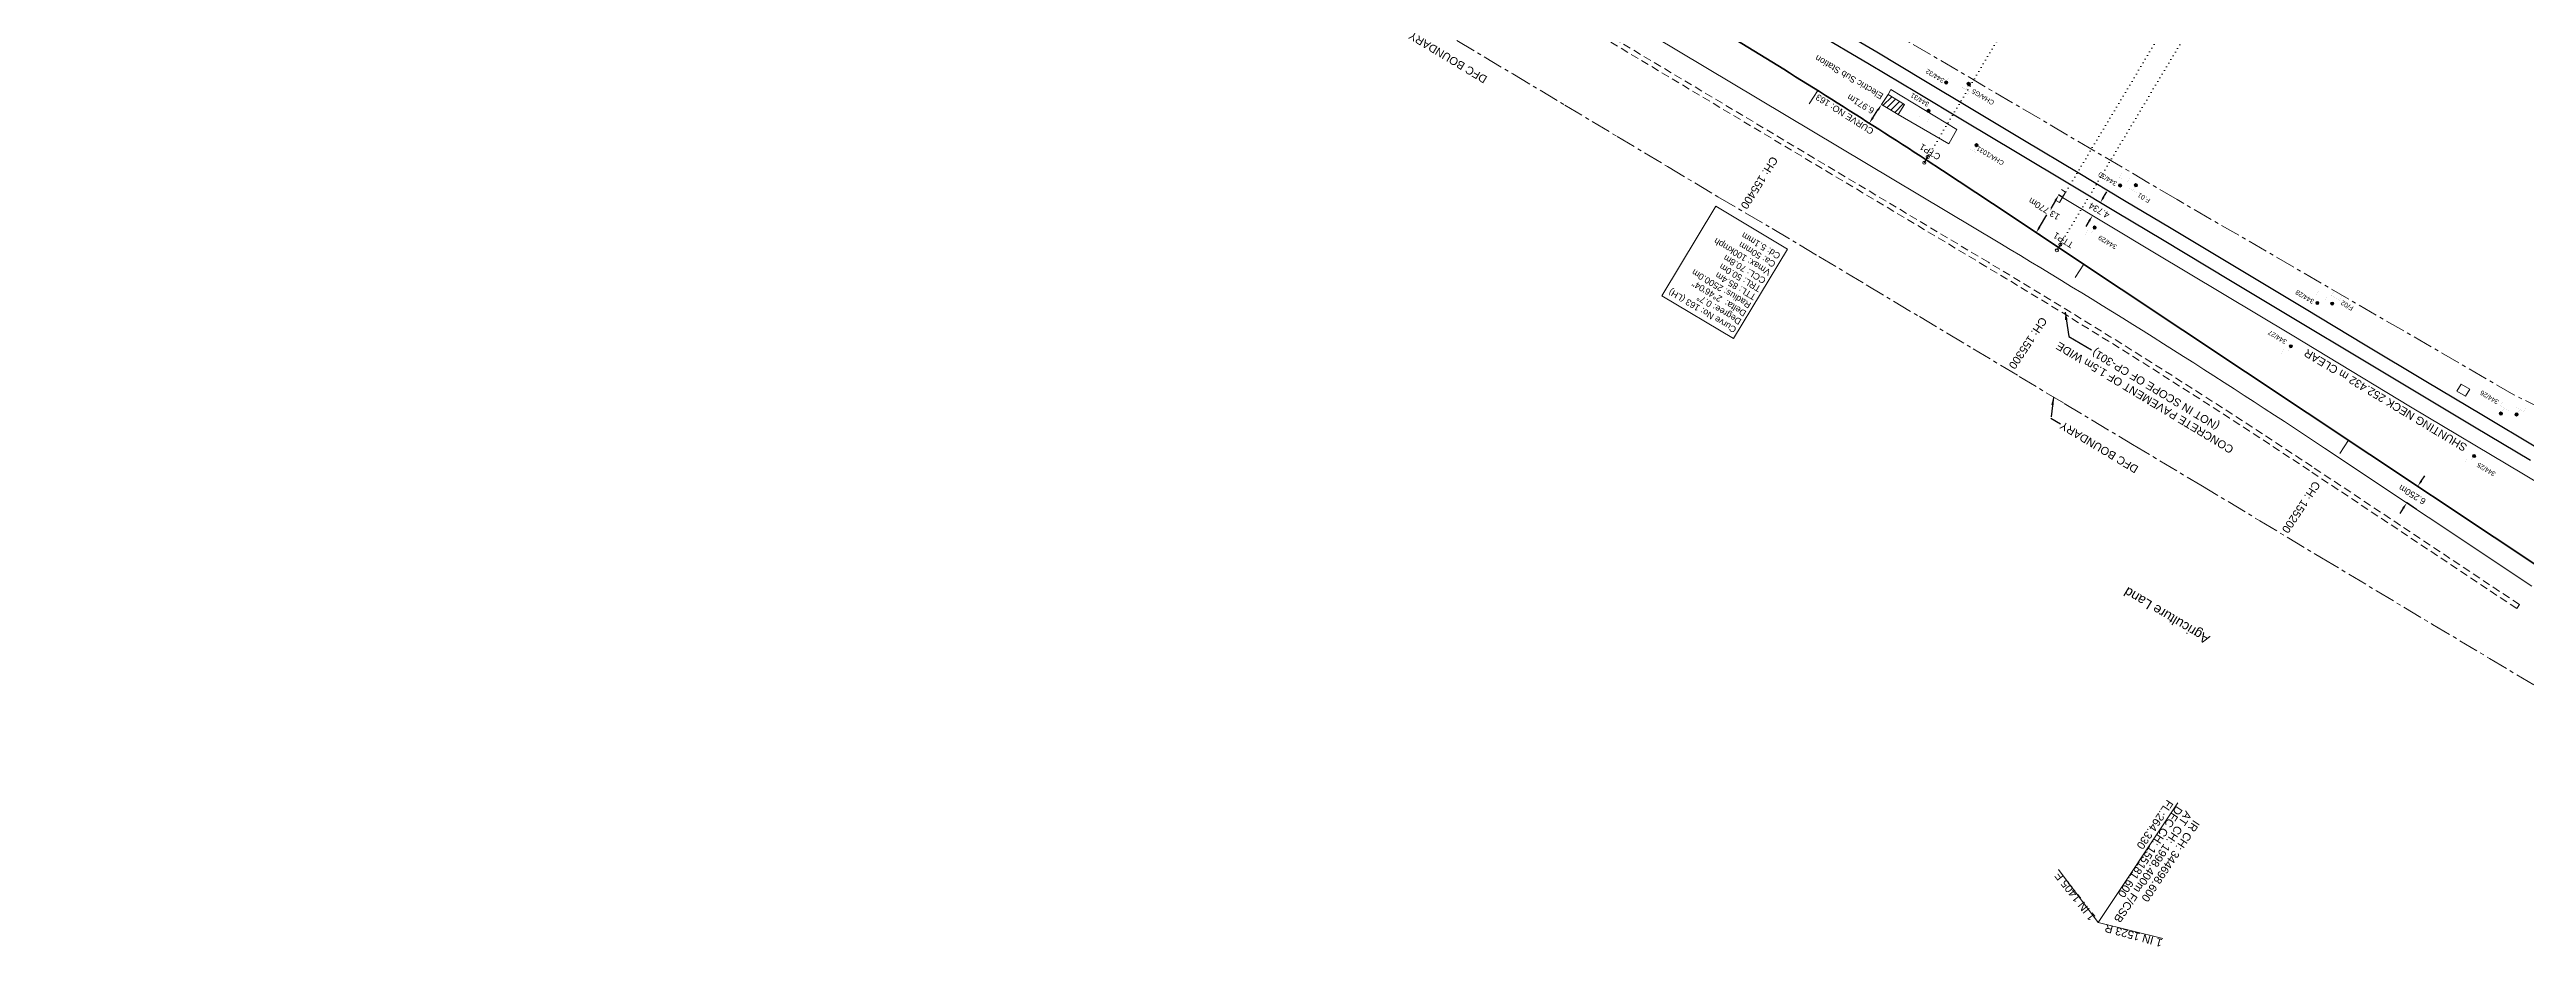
# Model space of a CAD drawing. Header units: metres. Extents: x 597821 to 610090, y 3402206 to 3407451.
# Drawn here: x 606480 to 607260, y 3403766 to 3404048 of the extents above; entities that cross this region are included whole.
import ezdxf
from ezdxf.enums import TextEntityAlignment as Align

# ---------------------------------------------------------------- set-up
doc = ezdxf.new("R2010")
doc.units = ezdxf.units.M
doc.header["$MEASUREMENT"] = 0
for name, pattern in [('CENTER', [2, 1.25, -0.25, 0.25, -0.25]), ('DASHED', [0.75, 0.5, -0.25]), ('DOT', [0.25, 0, -0.25])]:
    doc.linetypes.add(name, pattern=pattern)
doc.layers.get('Defpoints').update_dxf_attribs({"color": 5})
for name, color, linetype, lineweight in [('Cardinal_Leader', 10, 'Continuous', 0), ("CHAWAPAIL STN. SRJ's", 7, 'Continuous', 0), ('DFCC BOUNDARY', 6, 'CENTER', 0), ('Existing IR Track', 143, 'Continuous', 0), ('Govt buliding', 7, 'Continuous', 0), ('Grill', 7, 'Continuous', 0), ("NEW CHAWAPAIL STN. SRJ's", 10, 'Continuous', 0), ('OHE MAST', 7, 'Continuous', 0), ('Pavers', 7, 'Continuous', 0), ('Proposed Chainage', 10, 'Continuous', 0), ('Proposed Curve_Details', 10, 'Continuous', 0), ('PROPOSED DFCC TRACK', 1, 'Continuous', 0), ('PROPOSED GRADES IN PLAN', 10, 'Continuous', 0), ('proposed structure', 1, 'Continuous', 0), ('Side Details', 7, 'Continuous', 0), ('SRJ CH. in Station', 7, 'Continuous', 0), ('Text1', 7, 'Continuous', 0), ('Trolley Stand', 7, 'Continuous', 0)]:
    doc.layers.add(name, color=color, linetype=linetype, lineweight=lineweight)
doc.layers.add('Existing Railway Boundary', color=7, linetype='CENTER')
doc.styles.add('ARIAL', font='arial.ttf')
doc.styles.get("Standard").update_dxf_attribs({"font": 'arial.ttf'})
doc.styles.add('Style-Arial', font='arial.ttf')
doc.linetypes.add('F-LINE', pattern='A,0.6,["X",Standard,S=0.3,R=0,X=0,Y=-0.15],0.1', length=0.7)
doc.dimstyles.new('DIM', dxfattribs={"dimtxt": 2.5, "dimasz": 2.5, "dimexe": 0.18, "dimexo": 0.0625, "dimgap": 0.09, "dimtad": 0, "dimtih": 1, "dimtoh": 1, "dimdec": 3, "dimzin": 0, "dimdsep": 46, "dimtxsty": 'Standard', "dimcen": 0.09, "dimadec": 0, "dimazin": 0, "dimtfac": 1, "dimtdec": 3, "dimtofl": 0, "dimtmove": 0, "dimatfit": 3, "dimfxl": 1, "dimtolj": 1, "dimtzin": 0, "dimarcsym": 0})
doc.dimstyles.new('ISO-25', dxfattribs={"dimtxt": 2.5, "dimasz": 2.5, "dimexe": 1.25, "dimexo": 0.625, "dimtad": 1, "dimtxsty": 'Standard', "dimcen": 2.5, "dimadec": 0, "dimazin": 0, "dimtfac": 1, "dimtmove": 0, "dimatfit": 3, "dimfxl": 1, "dimarcsym": 0})
doc.dimstyles.get("Standard").update_dxf_attribs({"dimtxt": 0.18, "dimasz": 0.18, "dimexe": 0.18, "dimexo": 0.0625, "dimgap": 0.09, "dimtad": 0, "dimtih": 1, "dimtoh": 1, "dimdec": 4, "dimzin": 0, "dimdsep": 46, "dimtxsty": 'Standard', "dimcen": 0.09, "dimadec": 0, "dimazin": 0, "dimtfac": 1, "dimtdec": 4, "dimtofl": 0, "dimtmove": 0, "dimatfit": 3, "dimfxl": 1, "dimtolj": 1, "dimtzin": 0, "dimarcsym": 0})

# ---------------------------------------------------------------- blocks, each defined once
blk = doc.blocks.new('*D10')
at = {"layer": 'Defpoints', "color": 0, "transparency": 16777216}
for p in [(607056.81, 3404030.82, 267.17), (607056.81, 3404030.82), (607052.98, 3404025, 267.23)]:
    blk.add_point(p, dxfattribs=at)
at = {"layer": 'PROPOSED DFCC TRACK', "color": 0, "lineweight": -2, "transparency": 16777216}
blk.add_line((607054.08, 3404026.67), (607055.71, 3404029.15), dxfattribs=at)
at = {"layer": 'PROPOSED DFCC TRACK', "color": 0, "transparency": 16777216}
for points in [[(607055.44, 3404029.34), (607055.99, 3404028.97), (607056.81, 3404030.82)], [(607053.8, 3404026.86), (607054.36, 3404026.49), (607052.98, 3404025)]]:
    blk.add_solid(points, dxfattribs=at)
at = {"layer": 'PROPOSED DFCC TRACK', "color": 0, "lineweight": 0, "transparency": 16777216, "insert": (607050.29, 3404031.03), "char_height": 2, "attachment_point": 5, "rotation": 149, "style": 'Style-Arial'}
blk.add_mtext('\\A1;6.971m', dxfattribs=at)
blk = doc.blocks.new('TerminatorOpen_0.5')
at = {"color": 0, "linetype": 'ByBlock', "lineweight": -2}
for q in [(-1, 0.25), (-1, 0), (-1, -0.25)]:
    blk.add_line((0, 0), q, dxfattribs=at)
blk = doc.blocks.new('OHE MAST')
h = blk.add_hatch(color=7)
h.dxf.hatch_style = 1
edge = h.paths.add_edge_path()
edge.add_arc((0, 0), 0.514, 0, 360)
at = {"const_width": 0.01}
for points in [[(1.5, 3.5), (1.5, 2), (-1.5, 2), (-1.5, 3.5)], [(0, 2), (0, 0)]]:
    blk.add_lwpolyline(points, dxfattribs=at)
blk.add_circle((0, 0), 0.514)
blk = doc.blocks.new('*D32')
at = {"layer": 'Defpoints', "color": 0, "transparency": 16777216}
for p in [(607125.66, 3404000.02), (607123.22, 3403995.96), (607123.22, 3403995.96)]:
    blk.add_point(p, dxfattribs=at)
at = {"layer": 'PROPOSED DFCC TRACK', "color": 0, "lineweight": -2, "transparency": 16777216}
for p, q in [((607126.69, 3404001.73), (607127.72, 3404003.45)), ((607122.19, 3403994.25), (607121.16, 3403992.54))]:
    blk.add_line(p, q, dxfattribs=at)
at = {"layer": 'PROPOSED DFCC TRACK', "color": 0, "transparency": 16777216}
for points in [[(607126.98, 3404001.56), (607126.41, 3404001.9), (607125.66, 3404000.02)], [(607122.47, 3403994.08), (607121.9, 3403994.42), (607123.22, 3403995.96)]]:
    blk.add_solid(points, dxfattribs=at)
at = {"layer": 'PROPOSED DFCC TRACK', "color": 0, "lineweight": 0, "transparency": 16777216, "insert": (607125.31, 3403997.55), "char_height": 2, "attachment_point": 5, "rotation": 150.1236, "style": 'Style-Arial'}
blk.add_mtext('\\A1;4.734', dxfattribs=at)
blk = doc.blocks.new('*D52')
at = {"layer": 'Defpoints', "color": 0, "transparency": 16777216}
for p in [(607113.77, 3404001.65), (607105.49, 3403990.56), (607106.69, 3403989.84)]:
    blk.add_point(p, dxfattribs=at)
at = {"layer": 'PROPOSED DFCC TRACK', "color": 0, "lineweight": -2, "transparency": 16777216}
for p, q in [((607111.54, 3404000.66), (607110.05, 3403998.17)), ((607113.66, 3404001.71), (607112.46, 3404002.44)), ((607106.59, 3403989.9), (607105.38, 3403990.62)), ((607106.51, 3403992.28), (607108.87, 3403996.2))]:
    blk.add_line(p, q, dxfattribs=at)
at = {"layer": 'PROPOSED DFCC TRACK', "color": 0, "transparency": 16777216}
for points in [[(607111.25, 3404000.83), (607111.82, 3404000.49), (607112.56, 3404002.37)], [(607106.23, 3403992.45), (607106.8, 3403992.1), (607105.49, 3403990.56)]]:
    blk.add_solid(points, dxfattribs=at)
at = {"layer": 'PROPOSED DFCC TRACK', "color": 0, "lineweight": 0, "transparency": 16777216, "insert": (607108.02, 3403998.05), "char_height": 2, "attachment_point": 5, "rotation": 149, "style": 'Style-Arial'}
blk.add_mtext('\\A1;13.770m', dxfattribs=at)
blk = doc.blocks.new('*D576')
at = {"layer": 'Defpoints', "color": 0, "transparency": 16777216}
for p in [(607222.08, 3403905.58), (607225.28, 3403903.46), (607228.74, 3403908.66)]:
    blk.add_point(p, dxfattribs=at)
at = {"layer": 'PROPOSED DFCC TRACK', "color": 0, "lineweight": -2, "transparency": 16777216}
for p, q in [((607226.65, 3403912.45), (607227.76, 3403914.12)), ((607220.97, 3403903.92), (607219.86, 3403902.25)), ((607225.17, 3403903.52), (607221.98, 3403905.65)), ((607228.63, 3403908.73), (607225.44, 3403910.85))]:
    blk.add_line(p, q, dxfattribs=at)
at = {"layer": 'PROPOSED DFCC TRACK', "color": 0, "transparency": 16777216}
for points in [[(607226.37, 3403912.63), (607226.93, 3403912.27), (607225.54, 3403910.78)], [(607220.69, 3403904.1), (607221.25, 3403903.73), (607222.08, 3403905.58)]]:
    blk.add_solid(points, dxfattribs=at)
at = {"layer": 'PROPOSED DFCC TRACK', "color": 0, "lineweight": 0, "transparency": 16777216, "insert": (607223.81, 3403908.18), "char_height": 2, "attachment_point": 5, "rotation": 149, "style": 'Style-Arial'}
blk.add_mtext('\\A1;6.250m', dxfattribs=at)

msp = doc.modelspace()

# ---------------------------------------------------------------- hatches: boundary and pattern name
at = {"layer": 'Text1'}
h = msp.add_hatch(dxfattribs=at)
h.set_pattern_fill('ANSI31', scale=11)
h.set_pattern_definition([(45, (0, 0), (-0.97227182413, 0.97227182413), [])])
h.paths.add_polyline_path([(607064.1086, 3404030.9127), (607062.029, 3404027.7591), (607056.8148, 3404030.8233), (607058.8944, 3404033.977)])

# ---------------------------------------------------------------- linework, layer by layer
at = {"layer": 'Cardinal_Leader', "linetype": 'Continuous', "lineweight": 13}
for p, q in [((607070.2896, 3404012.5792), (607071.3777, 3404014.3999)), ((607112.013, 3403985.0267), (607113.101, 3403986.8475))]:
    msp.add_line(p, q, dxfattribs=at)
for centre in [(607070.2896, 3404012.5792), (607071.3777, 3404014.3999), (607112.013, 3403985.0267), (607113.101, 3403986.8475)]:
    msp.add_circle(centre, 0.5, dxfattribs=at)
at = {"layer": "CHAWAPAIL STN. SRJ's", "linetype": 'DOT', "lineweight": 13, "ltscale": 5, "flags": 128}
msp.add_lwpolyline([(607153.6773, 3404068.2587), (607112.784, 3404000.0038)], dxfattribs=at)
at = {"layer": 'DFCC BOUNDARY', "lineweight": 20, "ltscale": 5}
msp.add_lwpolyline([(606923.2588, 3404051.008), (606940.8076, 3404040.5065), (606957.2155, 3404030.6871), (606973.682, 3404020.8228), (606989.5023, 3404011.3549), (607005.3469, 3404001.8725), (607022.4677, 3403991.8537), (607037.0785, 3403983.1129), (607052.0493, 3403974.1564), (607068.7404, 3403964.1743), (607085.6398, 3403954.0672), (607100.1048, 3403945.3761), (607114.343, 3403936.8211), (607135.7938, 3403923.9723), (607157.2705, 3403911.1079), (607175.8524, 3403899.956), (607195.2337, 3403888.3243), (607212.5764, 3403877.9315), (607230.2018, 3403867.3693), (607248.0969, 3403856.6673), (607265.7572, 3403846.1057)], dxfattribs=at)
at = {"layer": 'Existing IR Track', "color": 0, "lineweight": 25, "flags": 128}
for points in [[(607260.9973, 3403918.8633), (607243.4181, 3403929.3978), (607226.0755, 3403939.7906), (607206.7278, 3403951.4021), (607188.1459, 3403962.5541), (607166.6254, 3403975.4447), (607145.2096, 3403988.2726), (607131.0063, 3403996.8065), (607116.489, 3404005.5292), (607099.5371, 3404015.6676), (607082.8452, 3404025.6502), (607067.8825, 3404034.6019), (607053.0219, 3404043.4921), (607035.9053, 3404053.5085)], [(607263.2503, 3403922.7539), (607245.7162, 3403933.2433), (607228.1195, 3403943.7703), (607209.0107, 3403955.2226), (607189.9119, 3403966.6689), (607168.9044, 3403979.2562), (607147.9066, 3403991.8377), (607133.2853, 3404000.6178), (607118.6892, 3404009.3827), (607101.8229, 3404019.4901), (607085.0603, 3404029.5353), (607070.19, 3404038.4603), (607055.3849, 3404047.3463), (607038.4479, 3404057.235)]]:
    msp.add_lwpolyline(points, dxfattribs=at)
at = {"layer": 'Existing IR Track', "color": 0, "lineweight": 20, "flags": 128}
for points in [[(607111.4443, 3404000.8065), (607112.784, 3404000.0038), (607114.7559, 3404003.295), (607113.4162, 3404004.0977)], [(607293.8661, 3403893.5287), (607258.8116, 3403914.642), (607223.3045, 3403935.8333), (607186.0306, 3403958.2807), (607142.6682, 3403984.2581), (607113.77, 3404001.6494)]]:
    msp.add_lwpolyline(points, dxfattribs=at)
at = {"layer": 'Existing Railway Boundary', "color": 36, "lineweight": 20, "ltscale": 5}
msp.add_lwpolyline([(607300.9292, 3403917.3459), (607255.7513, 3403939.5871), (607149.7997, 3404000.993), (607063.3879, 3404051.7853), (607026.1732, 3404073.9067), (606934.104, 3404128.8287), (606867.4164, 3404173.4685), (606866.4237, 3404173.8929), (606865.6608, 3404175.156), (606865.2849, 3404174.9186), (606864.8437, 3404174.9168), (606864.0786, 3404175.4747), (606848.438, 3404180.3848), (606638.9131, 3404306.0748), (606606.0408, 3404325.6718), (606562.5634, 3404350.3059), (606482.6553, 3404400.5033), (606440.6404, 3404426.8266)], dxfattribs=at)
at = {"layer": 'Govt buliding'}
msp.add_polyline3d([(607064.1086, 3404030.9127, 263.3639), (607062.029, 3404027.7591, 263.3959), (607056.8148, 3404030.8233, 267.1708), (607058.8944, 3404033.977, 267.1388)], close=True, dxfattribs=at)
at = {"layer": 'Grill', "linetype": 'F-LINE', "lineweight": 5, "ltscale": 2}
msp.add_lwpolyline([(607058.8944, 3404033.977), (607059.7477, 3404035.6145), (607080.5115, 3404022.9925), (607078.0119, 3404018.4805), (607062.029, 3404027.7591)], dxfattribs=at)
at = {"layer": "NEW CHAWAPAIL STN. SRJ's", "linetype": 'DOT', "lineweight": 13, "ltscale": 5, "flags": 128}
for points in [[(607070.8336, 3404013.4895), (607112.9035, 3404083.8883)], [(607112.557, 3403985.9371), (607155.8741, 3404058.3825)]]:
    msp.add_lwpolyline(points, dxfattribs=at)
at = {"layer": 'Pavers', "color": 5, "flags": 128}
msp.add_lwpolyline([(606724.0573, 3404208.3445), (607094.029, 3403987.2513)], dxfattribs=at)
at = {"layer": 'Pavers', "color": 5}
msp.add_lwpolyline([(607261.4073, 3403879.4218), (607196.1772, 3403922.8101)], dxfattribs=at)
msp.add_arc((605811.5978, 3401841.2386), 2500, 56.3698298, 59.1376746, dxfattribs=at)
at = {"layer": 'Proposed Chainage', "lineweight": 0, "flags": 128}
for points in [[(607034.0873, 3404031.0495), (607036.7465, 3404035.2837)], [(607117.7317, 3403976.49), (607120.5009, 3403980.6532)], [(607200.9947, 3403921.107), (607203.7638, 3403925.2702)]]:
    msp.add_lwpolyline(points, dxfattribs=at)
at = {"layer": 'Proposed Curve_Details'}
msp.add_lwpolyline([(607010.2733, 3403957.2648), (607027.2645, 3403985.3867), (607004.6735, 3403998.8643), (606987.6823, 3403970.7424)], close=True, dxfattribs=at)
at = {"layer": 'PROPOSED DFCC TRACK', "color": 5, "linetype": 'DASHED', "lineweight": 13, "ltscale": 5}
msp.add_line((607257.5305, 3403873.5934), (607256.6998, 3403872.3445), dxfattribs=at)
at = {"layer": 'PROPOSED DFCC TRACK', "color": 1, "linetype": 'Continuous', "lineweight": 50, "flags": 128}
msp.add_lwpolyline([(607347.5156, 3403829.6526), (607112.557, 3403985.9371), (607107.3529, 3403989.3983), (607102.1477, 3403992.8578), (607096.9403, 3403996.3141), (607091.7297, 3403999.7655), (607086.5148, 3404003.2104), (607081.2946, 3404006.6471), (607076.0678, 3404010.074), (607070.8336, 3404013.4895, 0.00707659), (607010.9855, 3404051.2454), (607005.6489, 3404054.4986), (607000.3052, 3404057.7402), (606994.9554, 3404060.9717), (606989.6007, 3404064.1948), (606984.2418, 3404067.4112), (606978.88, 3404070.6226), (606973.5162, 3404073.8307), (606968.1513, 3404077.0371), (604380.3623, 3405623.4867)], format="xyb", dxfattribs=at)
at = {"layer": 'PROPOSED DFCC TRACK', "color": 5, "linetype": 'DASHED', "lineweight": 13, "ltscale": 5}
for points in [[(607256.6998, 3403872.3445), (607191.4654, 3403915.7356, 0.01207759), (607089.6798, 3403979.9482), (606719.697, 3404201.0481), (606614.1135, 3404264.1443), (606494.61, 3404335.5589, 0.02078817), (606487.3042, 3404339.5224), (606319.3041, 3404421.8201), (606287.9888, 3404437.1605, -0.02078804), (606246.8209, 3404459.4947), (606209.0168, 3404482.0862)], [(607257.5305, 3403873.5934), (607192.2962, 3403916.9845, 0.01207759), (607090.4493, 3403981.2358), (606720.4664, 3404202.3357), (606614.8829, 3404265.4319), (606495.3259, 3404336.8785, 0.02078817), (606488.0201, 3404340.842), (606319.964, 3404423.1672), (606288.6487, 3404438.5076, -0.02078804), (606247.5904, 3404460.7823), (606209.7871, 3404483.3733)]]:
    msp.add_lwpolyline(points, format="xyb", dxfattribs=at)
at = {"layer": 'PROPOSED GRADES IN PLAN'}
msp.add_line((607150.0137, 3403811.2391), (607124.9819, 3403773.6062), dxfattribs=at)
at = {"layer": 'PROPOSED GRADES IN PLAN', "flags": 128}
msp.add_lwpolyline([(607145.3291, 3403768.5192), (607124.9819, 3403773.6062), (607112.5218, 3403790.3125)], dxfattribs=at)
at = {"layer": 'Trolley Stand'}
msp.add_polyline3d([(607237.7921, 3403940.6688, 264.3456), (607240.5548, 3403939.0901, 264.3426), (607241.9491, 3403941.3334, 264.3576), (607239.1864, 3403942.9121, 264.3576)], close=True, dxfattribs=at)

# ---------------------------------------------------------------- block references
at = {"layer": 'OHE MAST', "lineweight": 20}
for p, rotation in [((607077.1689, 3404037.7598), 329.0208306544455), ((607084.2018, 3404037.3601), 149.0208306544456), ((607084.3376, 3404037.2947), 149.0208306544456), ((607071.6496, 3404028.8535), 149.0208306544456), ((607086.7322, 3404018.083), 149.0208306544456), ((607131.8923, 3404005.4223), 329.0208306544455), ((607136.8518, 3404005.4846), 149.0208306544456), ((607123.8841, 3403992.1562), 149.0208306544456), ((607193.9395, 3403968.4518), 329.0208306544455), ((607198.6119, 3403968.238), 329.0208306544455), ((607185.605, 3403954.8181), 149.0208306544456), ((607251.6968, 3403933.6764), 329.0208306544455), ((607256.6345, 3403933.3946), 329.0208306544455), ((607243.2767, 3403920.3154), 149.0208306544456)]:
    msp.add_blockref('OHE MAST', p, dxfattribs=dict(at, rotation=rotation))

# ---------------------------------------------------------------- texts
at = {"color": 5, "style": 'ARIAL'}
msp.add_text('CONCRETE PAVEMENT OF 1.5m WIDE', height=2.5, rotation=148.8981174, dxfattribs=at).set_placement((607139.6511, 3403938.6413), align=Align.MIDDLE_CENTER)
at = {"layer": 'DFCC BOUNDARY', "linetype": 'Continuous', "ltscale": 5}
msp.add_text('DFC BOUNDARY', height=2.5, rotation=149, dxfattribs=at).set_placement((606933.0129, 3404039.5413, 306.8582))
at = {"layer": 'DFCC BOUNDARY', "ltscale": 5}
msp.add_text('DFC BOUNDARY', height=2.5, rotation=149, dxfattribs=at).set_placement((607137.8886, 3403916.91, 306.8582))
at = {"layer": "NEW CHAWAPAIL STN. SRJ's", "color": 5, "lineweight": 13, "style": 'ARIAL'}
msp.add_text('(NOT IN SCOPE OF CP-301)', height=2.5, rotation=148.8981174, dxfattribs=at).set_placement((607143.0705, 3403941.2437), align=Align.MIDDLE_CENTER)
at = {"layer": 'OHE MAST', "style": 'ARIAL'}
for s, p in [('344/32', (607076.7933, 3404038.8558)), ('344/31', (607072.0273, 3404031.3512)), ('CHA/G5', (607092.4783, 3404031.8705)), ('CHA/1031', (607095.5652, 3404012.9028)), ('344/30', (607131.1011, 3404006.444)), ('F.01', (607141.5565, 3404001.0755)), ('344/29', (607131.0877, 3403986.5315)), ('344/28', (607193.125, 3403969.36)), ('F/02', (607205.4945, 3403967.2064)), ('344/27', (607184.5231, 3403956.6793)), ('344/26', (607251.2075, 3403937.7609)), ('344/25', (607250.2181, 3403915.0791))]:
    msp.add_text(s, height=1.5, rotation=149, dxfattribs=at).set_placement(p)
at = {"layer": 'Proposed Chainage', "lineweight": 0, "char_height": 2.5, "attachment_point": 4, "line_spacing_factor": 0.6, "style": 'Style-Arial'}
for s, insert, rotation in [('CH: 155400', (607023.335, 3404014.1376), 237.8701076), ('CH: 155300', (607108.0542, 3403963.5867), 236.3698298), ('CH: 155200', (607194.0023, 3403911.9888), 236.3698298)]:
    msp.add_mtext(s, dxfattribs=dict(at, insert=insert, rotation=rotation))
at = {"layer": 'Proposed Curve_Details', "char_height": 2, "attachment_point": 7, "line_spacing_factor": 0.9, "style": 'ARIAL'}
for s, insert, rotation in [('CURVE NO: 163', (607054.6131, 3404023.013), 147.43878), ('Curve No: 163{\\C1; (LH)}\\PDegree: 0.7%%D\\PDelta:  2%%D46\'04"\\PRadius: 2500.0m\\PTTL: 85.4m\\PTRL: 50.0m\\PCCL: 70.8m\\PVmax: 100kmph\\PCa: 50mm\\PCd: 5.1mm', (607025.2787, 3403983.8247), 149.123596)]:
    msp.add_mtext(s, dxfattribs=dict(at, insert=insert, rotation=rotation))
at = {"layer": 'PROPOSED GRADES IN PLAN', "char_height": 2.5, "style": 'Style-Arial'}
for s, insert, attachment_point, rotation, line_spacing_factor in [('DFC CH: 155181.600\\PFL:264.330', (607149.2053, 3403810.776), 4, 236.3698298, 0.84), ('AT CH: 1998.400m F/CSB', (607153.5992, 3403808.2123), 4, 236.3698298, 0.84), ('1 IN 1405 F', (607124.3391, 3403775.4031), 7, 128.0476451, 0.72), ('1 IN 1523 R', (607127.4558, 3403773.1747), 9, 164.7714405, 0.72)]:
    msp.add_mtext(s, dxfattribs=dict(at, insert=insert, attachment_point=attachment_point, rotation=rotation, line_spacing_factor=line_spacing_factor))
at = {"layer": 'PROPOSED GRADES IN PLAN', "color": 7, "lineweight": 0, "insert": (607156.0471, 3403805.3765), "char_height": 2.5, "attachment_point": 4, "rotation": 236.3698, "line_spacing_factor": 0.84, "style": 'Style-Arial'}
msp.add_mtext('IR CH: 344698.600', dxfattribs=at)
at = {"layer": 'proposed structure', "color": 1, "style": 'ARIAL'}
for s, p in [('CTP1', (607075.6598, 3404014.9601)), ('TTP1', (607117.4749, 3403987.2736))]:
    msp.add_text(s, height=2, rotation=148.4556549, dxfattribs=at).set_placement(p)
at = {"layer": 'Side Details', "style": 'ARIAL'}
msp.add_text('Agriculture Land', height=3, rotation=149, dxfattribs=at).set_placement((607160.422, 3403863.5304))
at = {"layer": 'SRJ CH. in Station', "color": 7, "lineweight": 15}
msp.add_text('SHUNTING NECK 252.432 m CLEAR', height=2.5, rotation=149, dxfattribs=at).set_placement((607241.3199, 3403923.7355, 265.5383))
at = {"layer": 'Text1', "color": 7, "style": 'ARIAL'}
msp.add_text('Electric Sub Station', height=2, rotation=149.1799241, dxfattribs=at).set_placement((607057.6095, 3404034.0801))

# ---------------------------------------------------------------- dimensions: what is measured, and where the dimension line sits
at = {"layer": 'PROPOSED DFCC TRACK', "color": 10, "lineweight": 0}
for base, p1, p2, angle, picture, middle in [((607056.8148, 3404030.8233), (607052.977, 3404025.0034, 267.2299), (607056.8148, 3404030.8233, 267.1708), 56.5982421, '*D10', (607050.285, 3404031.0348)), ((607105.4865, 3403990.5597), (607113.77, 3404001.6494), (607106.6926, 3403989.8371), 239.0719004, '*D52', (607108.0199, 3403998.0527))]:
    dim = msp.add_linear_dim(base=base, p1=p1, p2=p2, angle=angle, dimstyle='Standard', override={"dimtxt": 2, "dimasz": 2, "dimexe": 0.125, "dimexo": 0.125, "dimgap": 0.125, "dimtad": 1, "dimtih": 0, "dimtoh": 0, "dimdec": 3, "dimzin": 3, "dimpost": 'm', "dimtxsty": 'Style-Arial', "dimsah": 1, "dimadec": 4, "dimazin": 3, "dimtmove": 2, "dimatfit": 1, "dimldrblk": 'TerminatorOpen_0.5', "dimfrac": 2, "dimtzin": 11}, dxfattribs=at)
    dim.commit()
    dim.dimension.update_dxf_attribs({"geometry": picture, "text_midpoint": middle, "dimtype": 161, "text_rotation": 149})
at = {"layer": 'PROPOSED DFCC TRACK', "color": 7, "lineweight": 0}
dim = msp.add_linear_dim(base=(607123.2194, 3403995.9626), p1=(607125.6603, 3404000.0186), p2=(607123.2194, 3403995.9626), angle=238.960043, dimstyle='Standard', override={"dimtxt": 2, "dimasz": 2, "dimexe": 0.125, "dimexo": 0.125, "dimgap": 0.125, "dimtad": 1, "dimtih": 0, "dimtoh": 0, "dimdec": 3, "dimzin": 3, "dimtxsty": 'Style-Arial', "dimsah": 1, "dimadec": 4, "dimazin": 3, "dimtmove": 2, "dimatfit": 1, "dimldrblk": 'TerminatorOpen_0.5', "dimfrac": 2, "dimtzin": 11}, dxfattribs=at)
dim.commit()
dim.dimension.update_dxf_attribs({"geometry": '*D32', "text_midpoint": (607125.3106, 3403997.548), "dimtype": 161, "text_rotation": 1})
at = {"layer": 'PROPOSED DFCC TRACK', "color": 10, "lineweight": 0}
dim = msp.add_aligned_dim(p1=(607228.7366, 3403908.6593), p2=(607225.2752, 3403903.4554), distance=-3.8378, dimstyle='Standard', override={"dimtxt": 2, "dimasz": 2, "dimexe": 0.125, "dimexo": 0.125, "dimgap": 0.125, "dimtad": 1, "dimtih": 0, "dimtoh": 0, "dimdec": 3, "dimzin": 3, "dimpost": 'm', "dimtxsty": 'Style-Arial', "dimsah": 1, "dimadec": 4, "dimazin": 3, "dimtmove": 2, "dimatfit": 1, "dimldrblk": 'TerminatorOpen_0.5', "dimfrac": 2, "dimtzin": 11}, dxfattribs=at)
dim.commit()
dim.dimension.update_dxf_attribs({"geometry": '*D576', "text_midpoint": (607223.8104, 3403908.1829), "text_rotation": 149})

# ---------------------------------------------------------------- leaders
at = {"color": 5}
msp.add_leader([(607114.6359, 3403965.5893), (607115.7397, 3403957.8907), (607122.9207, 3403953.7233)], dimstyle='DIM', override={"dimgap": 0.09, "dimtad": 0}, dxfattribs=at)
at = {"layer": 'DFCC BOUNDARY', "ltscale": 5}
msp.add_leader([(607110.94, 3403938.8658), (607110.1355, 3403932.254), (607113.0946, 3403930.4715)], dimstyle='ISO-25', override={"dimtxt": 3, "dimasz": 2.5, "dimgap": 0.625, "dimtad": 0, "dimdec": 3, "dimzin": 2, "dimtdec": 3}, dxfattribs=at)

doc.saveas('drawing.dxf')
